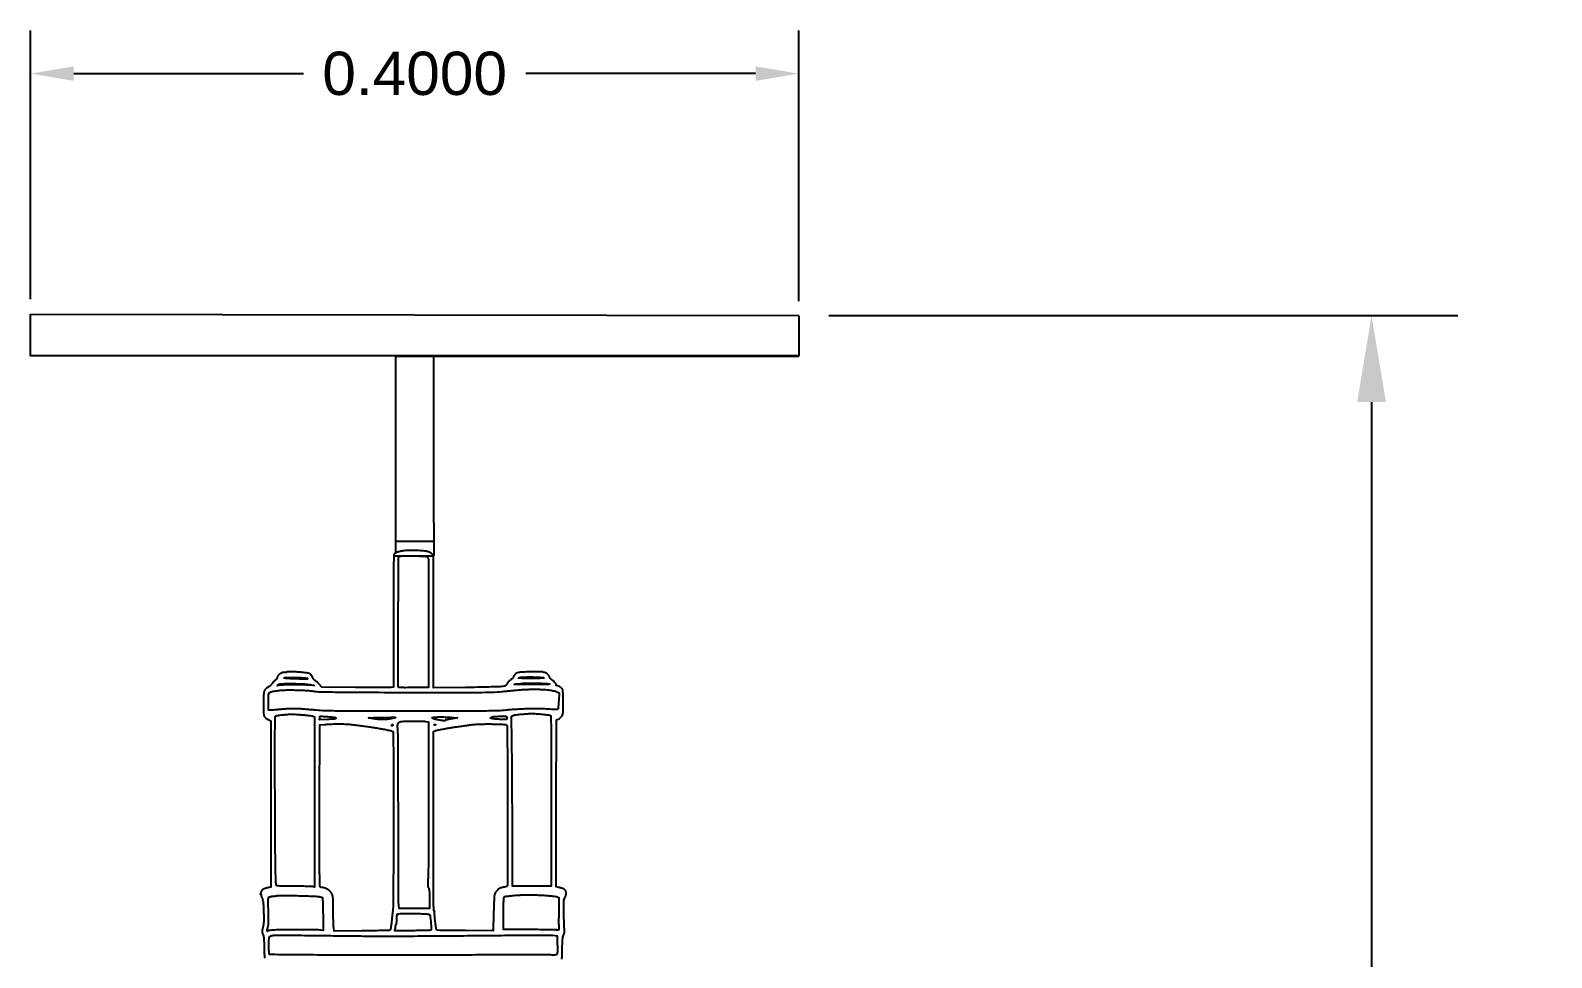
# Model space of a CAD drawing. Header units: metres. Extents: x 26.3 to 44.2, y 14.4 to 19.6.
# Drawn here: x 32.131 to 32.923, y 19.113 to 19.596 of the extents above; entities that cross this region are included whole.
import ezdxf

# ---------------------------------------------------------------- set-up
doc = ezdxf.new("R2010")
doc.units = ezdxf.units.M
doc.header["$MEASUREMENT"] = 0
doc.layers.add('Dimensions', color=7, linetype='Continuous', plot=False)
doc.layers.add('Frame(Steel)', color=140, linetype='Continuous')
doc.layers.add('Suspensions', color=6, linetype='Continuous')
doc.styles.get("Standard").update_dxf_attribs({"font": 'arial.ttf'})
doc.dimstyles.new('Annotative', dxfattribs={"dimscale": 0, "dimtxt": 0.18, "dimasz": 0.18, "dimexe": 0.18, "dimexo": 0.0625, "dimgap": 0.09, "dimtad": 0, "dimtih": 1, "dimtoh": 1, "dimdec": 4, "dimzin": 0, "dimdsep": 46, "dimtxsty": 'Standard', "dimcen": 0.09, "dimadec": 0, "dimazin": 0, "dimtfac": 1, "dimtdec": 4, "dimtofl": 0, "dimtmove": 0, "dimatfit": 3, "dimfxl": 1, "dimtolj": 1, "dimtzin": 0, "dimarcsym": 0})

# ---------------------------------------------------------------- blocks, each defined once
blk = doc.blocks.new('*D69')
at = {"layer": 'Defpoints', "color": 0, "transparency": 16777216}
for p in [(32.53106, 19.57332), (32.13109, 19.44813), (32.53106, 19.44712)]:
    blk.add_point(p, dxfattribs=at)
at = {"layer": 'Dimensions', "color": 0, "lineweight": -2, "transparency": 16777216}
for p, q in [((32.13109, 19.45594), (32.13109, 19.59582)), ((32.53106, 19.45493), (32.53106, 19.59582)), ((32.15359, 19.57332), (32.27316, 19.57332)), ((32.50856, 19.57332), (32.38899, 19.57332))]:
    blk.add_line(p, q, dxfattribs=at)
at = {"layer": 'Dimensions', "color": 0, "transparency": 16777216}
for points in [[(32.15359, 19.57707), (32.15359, 19.56957), (32.13109, 19.57332)], [(32.50856, 19.57707), (32.50856, 19.56957), (32.53106, 19.57332)]]:
    blk.add_solid(points, dxfattribs=at)
at = {"layer": 'Dimensions', "color": 0, "transparency": 16777216, "insert": (32.33107, 19.57332), "char_height": 0.0225, "attachment_point": 5}
blk.add_mtext('\\A1;0.4000', dxfattribs=at)
blk = doc.blocks.new('*D43')
at = {"layer": 'Defpoints', "color": 0, "transparency": 16777216}
for p in [(32.53106, 19.44737), (32.53106, 18.48882), (32.82917, 18.48882)]:
    blk.add_point(p, dxfattribs=at)
at = {"layer": 'Dimensions', "color": 0, "lineweight": -2, "transparency": 16777216}
for p, q in [((32.54668, 19.44737), (32.87417, 19.44737)), ((32.82917, 19.40237), (32.82917, 19.01357)), ((32.82917, 18.53382), (32.82917, 18.92262)), ((32.54668, 18.48882), (32.87417, 18.48882))]:
    blk.add_line(p, q, dxfattribs=at)
at = {"layer": 'Dimensions', "color": 0, "transparency": 16777216}
for points in [[(32.82167, 19.40237), (32.83667, 19.40237), (32.82917, 19.44737)], [(32.82167, 18.53382), (32.83667, 18.53382), (32.82917, 18.48882)]]:
    blk.add_solid(points, dxfattribs=at)
at = {"layer": 'Dimensions', "color": 0, "transparency": 16777216, "insert": (32.82917, 18.96809), "char_height": 0.045, "attachment_point": 5}
blk.add_mtext('\\A1;0.9586', dxfattribs=at)

msp = doc.modelspace()

# ---------------------------------------------------------------- linework, layer by layer
at = {"layer": 'Frame(Steel)'}
for p, q in [((32.13106, 19.42624), (32.13109, 19.44813)), ((32.13109, 19.44804), (32.53106, 19.44737)), ((32.53106, 19.44712), (32.53106, 19.44737)), ((32.53106, 19.44712), (32.53106, 19.42632)), ((32.53106, 19.42634), (32.13106, 19.42639)), ((32.33106, 19.42636), (32.32106, 19.42636)), ((32.32106, 19.42636), (32.32106, 19.33943)), ((32.32106, 19.42632), (32.53106, 19.42632)), ((32.34106, 19.33944), (32.34106, 19.42632)), ((32.32106, 19.33943), (32.32106, 19.32372)), ((32.34106, 19.33944), (32.34106, 19.32227)), ((32.32099, 19.33001), (32.34099, 19.33001))]:
    msp.add_line(p, q, dxfattribs=at)
at = {"layer": 'Suspensions'}
for p, q in [((32.32016, 19.32226), (32.34092, 19.32226)), ((32.32099, 19.32226), (32.34099, 19.32227))]:
    msp.add_line(p, q, dxfattribs=at)
msp.add_lwpolyline([(32.40766, 19.11243, 0.035087), (32.40782, 19.11341, 0.01959), (32.40791, 19.11502, 0.003699), (32.40793, 19.11796, -0.00423), (32.40795, 19.12097, -0.019961), (32.40805, 19.12269, -0.034956), (32.40825, 19.12386, -0.054102), (32.40859, 19.12482, 0.032091), (32.40884, 19.12542, 0.029093), (32.40902, 19.12607, 0.030445), (32.40911, 19.12668, 0.067953), (32.40908, 19.12714, -0.034791), (32.40901, 19.1278, -0.00166), (32.40891, 19.13001, -0.002714), (32.40882, 19.13264, -0.00195), (32.40875, 19.13558, -0.002062), (32.40867, 19.14025, -0.020335), (32.40873, 19.14221, -0.048555), (32.40894, 19.14344, -0.054433), (32.40937, 19.14456, 0.025871), (32.40971, 19.14531, 0.042393), (32.40991, 19.14597, 0.048228), (32.40998, 19.14659, 0.050101), (32.40993, 19.14721, 0.049586), (32.40976, 19.14778, 0.074117), (32.4095, 19.14823, 0.071082), (32.4091, 19.14859, 0.041809), (32.40855, 19.14891, 0.02122), (32.40801, 19.14914, 0.011983), (32.40733, 19.14937, 0.011946), (32.40664, 19.14957, 0.019165), (32.40604, 19.14971), (32.40469, 19.14996), (32.40478, 19.19341), (32.40487, 19.23687), (32.40578, 19.23731, 0.033827), (32.40619, 19.23754, 0.017212), (32.40667, 19.23788, 0.017019), (32.40714, 19.23827, 0.024378), (32.40754, 19.23865, 0.084526), (32.40803, 19.23939, 0.073785), (32.40827, 19.24028, 0.027205), (32.40838, 19.24181, 0.002291), (32.40841, 19.24578, 0.004305), (32.4084, 19.24867, 0.011666), (32.40833, 19.25071, 0.013079), (32.4082, 19.25216, 0.098711), (32.40799, 19.25282, 0.058171), (32.40774, 19.25317, 0.026849), (32.40734, 19.25357, 0.026156), (32.40686, 19.25395, 0.032858), (32.40639, 19.25424, 0.014971), (32.40592, 19.25447, 0.019428), (32.40548, 19.25465, 0.017423), (32.40511, 19.25478, 0.139604), (32.40493, 19.25478, -0.10496), (32.40483, 19.25477, -0.26515), (32.40478, 19.25481, -0.181613), (32.40478, 19.2549, -0.055863), (32.40483, 19.25502, 0.212067), (32.40486, 19.2552, 0.044088), (32.40474, 19.25551, 0.039169), (32.40452, 19.25587, 0.02822), (32.40423, 19.25624, 0.021261), (32.40385, 19.25663, 0.012919), (32.40337, 19.25706, 0.012937), (32.40287, 19.25746, 0.022215), (32.40243, 19.25777, -0.028572), (32.40206, 19.25804, -0.034661), (32.40173, 19.25834, -0.037143), (32.40151, 19.25862, -0.152143), (32.40144, 19.25883, 0.116751), (32.40139, 19.25906, 0.01947), (32.40116, 19.25947, 0.020429), (32.40086, 19.25993, 0.016844), (32.40049, 19.26041, 0.034317), (32.40004, 19.26088, 0.04339), (32.39957, 19.26124, 0.049322), (32.3991, 19.26148, 0.093057), (32.39869, 19.26156, -0.030189), (32.39836, 19.26158, -0.046989), (32.39809, 19.26164, -0.059733), (32.3979, 19.26172, -0.26227), (32.39784, 19.26183, 0.408966), (32.39774, 19.26193, 0.001654), (32.39591, 19.26196, 0.006423), (32.39379, 19.26197, 0.003848), (32.39127, 19.26192, 0.002794), (32.38746, 19.26179, 0.020074), (32.38563, 19.26165, 0.04334), (32.38452, 19.26142, 0.087285), (32.38373, 19.26102, 0.038185), (32.38334, 19.26068, 0.031071), (32.38298, 19.26027, 0.03209), (32.3827, 19.25984, 0.067855), (32.38255, 19.25947, -0.089351), (32.38237, 19.25909, -0.029732), (32.38198, 19.25861, -0.028503), (32.38149, 19.25811, -0.028846), (32.38093, 19.25767, 0.030502), (32.38036, 19.25722, 0.024252), (32.37981, 19.25666, 0.024855), (32.37934, 19.2561, 0.054808), (32.37905, 19.25561, -0.055152), (32.37869, 19.255, -0.120917), (32.37828, 19.25466, -0.071831), (32.37761, 19.25445, -0.010853), (32.37623, 19.25426, -0.021795), (32.37464, 19.25414, -0.001243), (32.36973, 19.254, -0.001898), (32.36389, 19.25388, -0.001392), (32.3574, 19.25378), (32.34092, 19.25358), (32.34092, 19.28792), (32.34092, 19.32226), (32.34011, 19.32325, 0.053665), (32.33962, 19.32373, 0.054668), (32.33904, 19.3241, 0.045195), (32.3383, 19.32438, 0.022214), (32.33732, 19.32461, 0.016968), (32.33632, 19.32476, 0.005963), (32.33486, 19.32491, 0.005912), (32.33326, 19.32504, 0.006892), (32.33174, 19.32512, 0.009466), (32.33017, 19.32516, 0.007108), (32.32845, 19.32514, 0.007191), (32.32683, 19.32507, 0.016355), (32.32561, 19.32497, 0.013676), (32.32455, 19.32481, 0.011844), (32.32345, 19.32459, 0.011998), (32.32246, 19.32434, 0.033768), (32.32178, 19.3241, 0.028611), (32.32127, 19.32385, 0.030578), (32.32079, 19.32354, 0.032115), (32.32043, 19.32322, 0.109087), (32.32025, 19.32296, 0.090123), (32.32016, 19.32248, 0.000112), (32.32009, 19.31251, 0.000997), (32.32004, 19.30135, 0.000613), (32.32003, 19.2882), (32.32003, 19.25402), (32.31886, 19.25381, -0.044666), (32.31798, 19.25372, -0.000699), (32.3129, 19.25371, -0.00185), (32.307, 19.25372, -0.001224), (32.30022, 19.25377), (32.28276, 19.25395), (32.28131, 19.25555, 0.013505), (32.28071, 19.25618, 0.015738), (32.28011, 19.25674, 0.014819), (32.27957, 19.25718, 0.085684), (32.27925, 19.25736, -0.12559), (32.27896, 19.25754, -0.029067), (32.2786, 19.25798, -0.02823), (32.27822, 19.25855, -0.024348), (32.27789, 19.25918, 0.024433), (32.27744, 19.26007, 0.077762), (32.27702, 19.26059, 0.085128), (32.27648, 19.26093, 0.03313), (32.27565, 19.26121, 0.033915), (32.27478, 19.26139, 0.006415), (32.27318, 19.26157, 0.006826), (32.27129, 19.26174, 0.006215), (32.26935, 19.26186, 0.005577), (32.26751, 19.26193, 0.009321), (32.26596, 19.26194, 0.003457), (32.26466, 19.26192, 0.407341), (32.26455, 19.26181, -0.164726), (32.26452, 19.26171, -0.113018), (32.26442, 19.26163, -0.088159), (32.26427, 19.26158, -0.0614), (32.2641, 19.26158, 0.022799), (32.26386, 19.2616, 0.006695), (32.2635, 19.26161, 0.006709), (32.26309, 19.26161, 0.007158), (32.26269, 19.2616, 0.068478), (32.26224, 19.26152, 0.030579), (32.26168, 19.26129, 0.029557), (32.26111, 19.26098, 0.035329), (32.26062, 19.26062, 0.031345), (32.26019, 19.26022, 0.033848), (32.25983, 19.25977, 0.036041), (32.25958, 19.25935, 0.117159), (32.25951, 19.25904, -0.12243), (32.25943, 19.25872, -0.032421), (32.25915, 19.25826, -0.030886), (32.25875, 19.25777, -0.027462), (32.25828, 19.25731, 0.015192), (32.25777, 19.25683, 0.011867), (32.25724, 19.25629, 0.01204), (32.25678, 19.25575, 0.028468), (32.25646, 19.25533, -0.051508), (32.25614, 19.25493, -0.02589), (32.25567, 19.2545, -0.025399), (32.25512, 19.25411, -0.034195), (32.25459, 19.25381, 0.043909), (32.25402, 19.25347, 0.044547), (32.25352, 19.25305, 0.045354), (32.25311, 19.25254, 0.049305), (32.25281, 19.25199, 0.062812), (32.25257, 19.25113, 0.017855), (32.25242, 19.24974, 0.013403), (32.25233, 19.2478, 0.00496), (32.2523, 19.24508, 0.003871), (32.25233, 19.24208, 0.017773), (32.25241, 19.24035, 0.030027), (32.25258, 19.23924, 0.101439), (32.25287, 19.23858, 0.053359), (32.25318, 19.23822, 0.021849), (32.25367, 19.2378, 0.02132), (32.25425, 19.23739, 0.025545), (32.25482, 19.23706), (32.25622, 19.23635), (32.25625, 19.19312), (32.25628, 19.1499), (32.25528, 19.14968, 0.006777), (32.25482, 19.14957, 0.003516), (32.25424, 19.14942, 0.003495), (32.25365, 19.14926, 0.005309), (32.25314, 19.14911, 0.024162), (32.25268, 19.14894, 0.024619), (32.25224, 19.14874, 0.025327), (32.25188, 19.14852, 0.086294), (32.25168, 19.14833, 0.029869), (32.25153, 19.1481, 0.009123), (32.25133, 19.14773, 0.009097), (32.25112, 19.1473, 0.009824), (32.25093, 19.14689, 0.011728), (32.25074, 19.14641, 0.081682), (32.25069, 19.14616, 0.400104), (32.25076, 19.14609, 0.159614), (32.25091, 19.14612, -0.059189), (32.25107, 19.1462, -0.293863), (32.25116, 19.14618, -0.234392), (32.25119, 19.14607, -0.043087), (32.25113, 19.14588, 0.123183), (32.25111, 19.14561, 0.035353), (32.25119, 19.14521, 0.033265), (32.25136, 19.14475, 0.029961), (32.25159, 19.1443, -0.075013), (32.25193, 19.14347, -0.02973), (32.25215, 19.14225, -0.017424), (32.2523, 19.1404, -0.003909), (32.25243, 19.13723, -0.004646), (32.2525, 19.13405, -0.015191), (32.25247, 19.13194, -0.022045), (32.25232, 19.13032, -0.025718), (32.25203, 19.12881, 0.007829), (32.2517, 19.12732, 0.05328), (32.25162, 19.12658, 0.088081), (32.25173, 19.126, 0.040914), (32.25205, 19.12531, -0.071829), (32.25236, 19.12452, -0.034013), (32.25254, 19.12345, -0.019951), (32.25264, 19.12183, -0.004602), (32.25266, 19.1191, 0.006954), (32.25269, 19.11705, 0.008591), (32.25278, 19.11515, 0.00727), (32.2529, 19.11355, 0.061119), (32.25305, 19.11285, 0.054517)], format="xyb", dxfattribs=at)
for points in [[(32.33084, 19.32229, -0.00421), (32.33316, 19.32224, -0.006029), (32.33522, 19.32215, -0.003442), (32.33695, 19.32204, -0.088289), (32.3374, 19.32193, -0.108955), (32.33765, 19.32174, -0.046998), (32.3379, 19.3214, -0.043512), (32.3381, 19.32097, -0.044166), (32.33822, 19.32051, -0.043356), (32.33831, 19.31961, -0.000196), (32.33834, 19.31008, -0.000935), (32.33835, 19.29924, -0.00059), (32.33832, 19.28659), (32.33822, 19.25381), (32.33039, 19.25371, -0.00238), (32.32638, 19.25368, -0.012186), (32.32416, 19.25373, -0.012961), (32.32276, 19.25383, -0.378373), (32.32254, 19.25407, -0.006627), (32.32253, 19.25444, -0.000005), (32.32254, 19.26424, -0.000056), (32.32254, 19.27515, -0.000034), (32.32255, 19.28803, -0.000722), (32.32258, 19.30089, -0.001192), (32.32264, 19.31176, -0.000079), (32.32273, 19.32152, -0.203093), (32.32283, 19.32177, -0.082402), (32.32299, 19.32188, -0.020085), (32.32328, 19.322, -0.020045), (32.32363, 19.32211, -0.018779), (32.32399, 19.32219, -0.04288), (32.3246, 19.32226, -0.002767), (32.32637, 19.3223, -0.004023), (32.32849, 19.32231, -0.002986)], [(32.26902, 19.25898, -0.00418), (32.27131, 19.25891, -0.006499), (32.27328, 19.25881, -0.0024), (32.27497, 19.2587, -0.1804), (32.27521, 19.25858, -0.048257), (32.2753, 19.25847, -0.07352), (32.27536, 19.25836, -0.100422), (32.27536, 19.25826, -0.202183), (32.27533, 19.25819, -0.170275), (32.27519, 19.25815, -0.000588), (32.27345, 19.25816, -0.003064), (32.27147, 19.25818, -0.001906), (32.26914, 19.25824, -0.004845), (32.26672, 19.25833, -0.009563), (32.2648, 19.25845, -0.004017), (32.26325, 19.25859, -0.385098), (32.26311, 19.25875, -0.397074), (32.26325, 19.2589, -0.00509), (32.2647, 19.25897, -0.010274), (32.26655, 19.259, -0.00447)], [(32.39262, 19.25924, -0.006325), (32.39459, 19.2592, -0.008857), (32.39636, 19.2591, -0.0058), (32.39783, 19.25898, -0.108172), (32.39827, 19.25884, -0.722952), (32.39823, 19.25868, -0.013814), (32.39698, 19.25857, -0.010604), (32.39497, 19.2585, -0.003104), (32.39187, 19.25847, -0.003538), (32.3892, 19.25848, -0.006267), (32.387, 19.25853, -0.00228), (32.38518, 19.25861, -0.658406), (32.38514, 19.25871, -0.096359), (32.38531, 19.25883, -0.020711), (32.38565, 19.25895, -0.020902), (32.38606, 19.25905, -0.018604), (32.38649, 19.25913, -0.028174), (32.38717, 19.25919, -0.003052), (32.38874, 19.25923, -0.003736), (32.39061, 19.25925, -0.003004)], [(32.39281, 19.25286, -0.007249), (32.3949, 19.25285, -0.005817), (32.39714, 19.25278, -0.005884), (32.39922, 19.25267, -0.014892), (32.40072, 19.25253, -0.012271), (32.40198, 19.25234, -0.011992), (32.40323, 19.25209, -0.011963), (32.40432, 19.25182, -0.043384), (32.40499, 19.25157), (32.40621, 19.25099), (32.40606, 19.2469, -0.007843), (32.40597, 19.24531, -0.011416), (32.40584, 19.24391, -0.007107), (32.40569, 19.24275, -0.16181), (32.40554, 19.24245, -0.180888), (32.40522, 19.24231, -0.016836), (32.40432, 19.24227, -0.016815), (32.40309, 19.24231, -0.006885), (32.40142, 19.24244, 0.013707), (32.3995, 19.24257, 0.004623), (32.3967, 19.24265, 0.004594), (32.3936, 19.24268, 0.005253), (32.39064, 19.24265, 0.005494), (32.38759, 19.24256, 0.004141), (32.38425, 19.24239, 0.004187), (32.38111, 19.24218, 0.009647), (32.37875, 19.24195, -0.021525), (32.37447, 19.24165, -0.004125), (32.3667, 19.2415, -0.002425), (32.35402, 19.24141, -0.000397), (32.32947, 19.24139, -0.000442), (32.30605, 19.24141, -0.002161), (32.29279, 19.24148, -0.003213), (32.28434, 19.24163, -0.019274), (32.27994, 19.2419, 0.002805), (32.27769, 19.24211, 0.00198), (32.27516, 19.24233, 0.001998), (32.27274, 19.24251, 0.00421), (32.27086, 19.24264, 0.013173), (32.26898, 19.24269, 0.006799), (32.26663, 19.24267, 0.006724), (32.26419, 19.24258, 0.009505), (32.26203, 19.24243, -0.001124), (32.26009, 19.24226, -0.001386), (32.25828, 19.24211, -0.001141), (32.25676, 19.24199, -0.010198), (32.25609, 19.24196), (32.255, 19.24192), (32.255, 19.24642, -0.002906), (32.25502, 19.24936, -0.042302), (32.25512, 19.25039, -0.130923), (32.25538, 19.25095, -0.106229), (32.25591, 19.25135, -0.051131), (32.25644, 19.25154, -0.008965), (32.25749, 19.25178, -0.009641), (32.25874, 19.25202, -0.008525), (32.26005, 19.25221, -0.018848), (32.26191, 19.25239, -0.009567), (32.26427, 19.25248, -0.00806), (32.26711, 19.25249, -0.004811), (32.2705, 19.25242, -0.004656), (32.27337, 19.2523, -0.005697), (32.27606, 19.25213, -0.004805), (32.27831, 19.25194, -0.040017), (32.27932, 19.25177, 0.059387), (32.28095, 19.25155, 0.000846), (32.29081, 19.25141, 0.001742), (32.30442, 19.2513, 0.000484), (32.32576, 19.25121, 0.000363), (32.35163, 19.25115, 0.002656), (32.36402, 19.2512, 0.005344), (32.37149, 19.25135, 0.017906), (32.37637, 19.25167, -0.000358), (32.3788, 19.25192, -0.000326), (32.38131, 19.25217, -0.000326), (32.38356, 19.25239, -0.001052), (32.38505, 19.25254, -0.009501), (32.38649, 19.25264, -0.003542), (32.38852, 19.25274, -0.003508), (32.39073, 19.25282, -0.004238)], [(32.26739, 19.25578, -0.004556), (32.27066, 19.25574, -0.009128), (32.27325, 19.25564, -0.01117), (32.27525, 19.25548, -0.032606), (32.27662, 19.25525), (32.27878, 19.25474), (32.27608, 19.25497, 0.012884), (32.27464, 19.25506, 0.003453), (32.27234, 19.25512, 0.003497), (32.26973, 19.25516, 0.003607), (32.26714, 19.25516, 0.003638), (32.2647, 19.25512, 0.005059), (32.26251, 19.25505, 0.003181), (32.26068, 19.25496, 0.063101), (32.26012, 19.25486, -0.008195), (32.25965, 19.25472, -0.289838), (32.25955, 19.25475, -0.356152), (32.25954, 19.25485, -0.010266), (32.25982, 19.2552, -0.167588), (32.26036, 19.25552, -0.034462), (32.26147, 19.25569, -0.017197), (32.26339, 19.25577, -0.002386)], [(32.39433, 19.25603, -0.004298), (32.39696, 19.25595, -0.006669), (32.39922, 19.25584, -0.002525), (32.40116, 19.2557, -0.179865), (32.40145, 19.25557, -0.652897), (32.4014, 19.25544, -0.002028), (32.39895, 19.25534, -0.00571), (32.39592, 19.25527, -0.002809), (32.39208, 19.25525, -0.00217), (32.38841, 19.25527, -0.003995), (32.38542, 19.25532, -0.001869), (32.38302, 19.25539, -0.824226), (32.383, 19.25548, -0.049812), (32.38335, 19.25556, -0.011128), (32.38395, 19.25564, -0.011444), (32.38465, 19.2557, -0.010837), (32.38537, 19.25573, 0.010212), (32.38606, 19.25576, 0.014359), (32.38667, 19.25582, 0.010538), (32.38717, 19.25589, 0.157684), (32.38733, 19.25596, -0.195511), (32.38751, 19.25604, -0.001082), (32.38946, 19.25606, -0.004416), (32.3917, 19.25606, -0.002764)], [(32.26653, 19.23989, -0.021994), (32.2672, 19.23989, -0.002545), (32.26869, 19.23982, -0.003059), (32.27047, 19.23971, -0.002493), (32.27237, 19.23958, -0.005339), (32.27426, 19.23941, -0.006779), (32.276, 19.23922, -0.005434), (32.27745, 19.23902, -0.054298), (32.27805, 19.23887), (32.27896, 19.23852), (32.27896, 19.19417), (32.27896, 19.14983), (32.2782, 19.15007, 0.069402), (32.27763, 19.15017, 0.00172), (32.27498, 19.15024, 0.003681), (32.27186, 19.15029, 0.002495), (32.26832, 19.1503, -0.001848), (32.26335, 19.15032, -0.012114), (32.26087, 19.15039, -0.016414), (32.25938, 19.15052, -0.277917), (32.25901, 19.15081, -0.08041), (32.25892, 19.15122, -0.001148), (32.25881, 19.15369, -0.003146), (32.25871, 19.15657, -0.002065), (32.25863, 19.15988, -0.003015), (32.25856, 19.16508, -0.000388), (32.25848, 19.17621, -0.000453), (32.25841, 19.18941, -0.000378), (32.25836, 19.20345, -0.000641), (32.25833, 19.21946, -0.002052), (32.25836, 19.23013, -0.000375), (32.25843, 19.23838, -0.19648), (32.25863, 19.23884, -0.139867), (32.25892, 19.23901, -0.010121), (32.25984, 19.2392, -0.013549), (32.26097, 19.23939, -0.009813), (32.26223, 19.23953, -0.001552), (32.26354, 19.23966, -0.001677), (32.26482, 19.23977, -0.00158), (32.26592, 19.23985, -0.008085)], [(32.29034, 19.23483, -0.011015), (32.29202, 19.23484, -0.005848), (32.29411, 19.23478, -0.005817), (32.29624, 19.23467, -0.008982), (32.29808, 19.23452, -0.005284), (32.30005, 19.23431, -0.002397), (32.30263, 19.23398, -0.002373), (32.30534, 19.23362, -0.003251), (32.30778, 19.23326, -0.002103), (32.31011, 19.23289, -0.001942), (32.31251, 19.23249, -0.001938), (32.31463, 19.23212, -0.006476), (32.31603, 19.23186, -0.002487), (32.31709, 19.23163, -0.002933), (32.3181, 19.23141, -0.002569), (32.31895, 19.23121, -0.018364), (32.31936, 19.2311, -0.319262), (32.31982, 19.23049, -0.003142), (32.31994, 19.22472, -0.003462), (32.32002, 19.21468, -0.000226), (32.32003, 19.18561, -0.000621), (32.32001, 19.16689, -0.001208), (32.31993, 19.15194, -0.000539), (32.31983, 19.13979, -0.02805), (32.31968, 19.13745, 0.000785), (32.31951, 19.1361, 0.000402), (32.31931, 19.13441, 0.000399), (32.31911, 19.13267, 0.000601), (32.31894, 19.13115, -0.006586), (32.31877, 19.12982, -0.009621), (32.31858, 19.12865, -0.00559), (32.3184, 19.12768, -0.146787), (32.31827, 19.12745, -0.192668), (32.31801, 19.12733, -0.000481), (32.31384, 19.12723, -0.002902), (32.30911, 19.12714, -0.001791), (32.30356, 19.12709), (32.28912, 19.127), (32.28891, 19.12863, -0.022609), (32.28883, 19.12963, -0.002549), (32.28876, 19.13193, -0.003086), (32.28871, 19.13466, -0.002502), (32.28869, 19.13759, 0.002955), (32.28866, 19.14151, 0.014013), (32.28857, 19.14375, 0.024134), (32.28839, 19.1452, 0.069236), (32.28809, 19.14616, 0.038144), (32.28779, 19.1467, 0.022878), (32.28735, 19.14728, 0.022834), (32.28686, 19.14783, 0.036556), (32.28639, 19.14824, 0.029693), (32.28586, 19.14859, 0.017921), (32.2852, 19.14895, 0.017924), (32.28451, 19.14925, 0.029803), (32.28391, 19.14946, 0.01266), (32.2834, 19.14958, 0.02204), (32.28296, 19.14966, 0.018885), (32.28263, 19.14969, 0.429131), (32.28256, 19.14963, -0.439883), (32.28252, 19.14959, -0.0864), (32.28241, 19.14962, -0.044642), (32.28224, 19.14972, -0.020676), (32.28203, 19.14987, -0.218879), (32.28171, 19.15056, -0.001386), (32.28161, 19.15754, -0.002774), (32.28156, 19.16847, -0.000342), (32.28158, 19.19233), (32.28166, 19.23436), (32.28418, 19.23454, -0.004704), (32.28541, 19.23462, -0.002039), (32.28703, 19.2347, -0.002017), (32.28876, 19.23478, -0.002679)], [(32.28572, 19.23863, -0.006921), (32.28722, 19.23852, -0.010081), (32.28855, 19.23838, -0.006003), (32.28965, 19.23823, -0.14916), (32.28992, 19.2381, -0.077495), (32.29003, 19.23796, -0.093512), (32.29009, 19.23781, -0.105769), (32.29008, 19.23766, -0.128346), (32.29001, 19.23754, -0.170431), (32.28979, 19.23743, -0.004016), (32.28863, 19.23731, -0.008408), (32.28725, 19.23721, -0.005552), (32.28567, 19.23713), (32.28158, 19.23697), (32.28166, 19.23783, -0.004002), (32.2817, 19.23816, -0.005725), (32.28174, 19.23845, -0.003261), (32.28178, 19.2387, -0.083791), (32.2818, 19.23877, -0.286317), (32.28185, 19.2388, -0.000552), (32.28297, 19.23876, -0.003531), (32.28423, 19.23871, -0.002152)], [(32.32023, 19.23837, -0.024514), (32.32057, 19.23833, -0.038158), (32.32085, 19.23827, -0.044079), (32.32105, 19.23818, -0.278201), (32.32111, 19.23809, -0.329076), (32.32103, 19.23799, -0.008749), (32.32045, 19.23782, -0.014997), (32.31972, 19.23764, -0.009283), (32.31886, 19.23748, -0.003934), (32.31795, 19.23733, -0.004557), (32.31708, 19.23721, -0.004081), (32.31635, 19.23711, -0.026754), (32.31598, 19.23709, 0.003503), (32.31565, 19.23708, 0.001181), (32.31519, 19.23707, 0.001174), (32.31467, 19.23706, 0.001346), (32.31417, 19.23704, -0.026982), (32.31354, 19.23705, -0.00639), (32.31247, 19.23713, -0.006557), (32.31126, 19.23726, -0.006425), (32.31003, 19.23743, -0.003122), (32.30889, 19.2376, -0.005165), (32.30793, 19.23776, -0.001083), (32.3071, 19.23792, -0.36152), (32.30706, 19.23796, -0.406691), (32.3071, 19.23801, -0.000279), (32.30883, 19.23805, -0.002628), (32.31077, 19.23809, -0.001576), (32.31307, 19.23811, 0.002026), (32.31539, 19.23814, 0.003269), (32.31736, 19.23818, 0.000612), (32.31909, 19.23824, 0.190753), (32.31922, 19.23829, -0.160774), (32.31932, 19.23834, -0.017065), (32.31957, 19.23837, -0.019677), (32.31988, 19.23838, -0.014586)], [(32.31951, 19.23454, -0.210953), (32.31957, 19.23451, -0.081139), (32.31962, 19.23443, -0.061769), (32.31966, 19.23432, -0.042167), (32.31967, 19.23418, -0.105053), (32.31964, 19.23404, -0.099167), (32.31956, 19.23392, -0.09642), (32.31943, 19.23384, -0.093332), (32.31929, 19.23382, -0.108972), (32.31916, 19.23385, -0.182303), (32.31908, 19.23392, -0.161196), (32.31907, 19.23404, -0.082592), (32.31913, 19.23418, -0.029505), (32.31923, 19.23432, -0.035638), (32.31933, 19.23443, -0.038439), (32.31943, 19.23451, -0.151918)], [(32.32998, 19.23629, -0.004139), (32.33204, 19.23629, -0.004586), (32.33403, 19.23626, -0.004262), (32.33573, 19.2362, -0.023579), (32.33664, 19.23612), (32.33822, 19.2359), (32.33829, 19.19749, -0.000801), (32.3383, 19.18244, -0.00113), (32.33825, 19.16903, -0.000649), (32.33817, 19.15772, -0.015832), (32.33804, 19.15457, 0.004274), (32.33789, 19.15213, 0.023454), (32.33788, 19.15081, 0.0449), (32.33798, 19.15, 0.129967), (32.33824, 19.1495, -0.133711), (32.3385, 19.14898, -0.028084), (32.33865, 19.14797, -0.018383), (32.33874, 19.1464, -0.004511), (32.33876, 19.14382), (32.33876, 19.13871), (32.33087, 19.13871), (32.32299, 19.13871), (32.32281, 19.14024, -0.027546), (32.32274, 19.14145, -0.000129), (32.32267, 19.15397, -0.000606), (32.32262, 19.16821, -0.000383), (32.32259, 19.18482, 0.000486), (32.32255, 19.20157, 0.000721), (32.32249, 19.21625, 0.000314), (32.32241, 19.2288, 0.014578), (32.32231, 19.23136, -0.006257), (32.32222, 19.2332, -0.029097), (32.32224, 19.23427, -0.053004), (32.32236, 19.23494, -0.12505), (32.32262, 19.23538, -0.052174), (32.32289, 19.2356, -0.028827), (32.32325, 19.2358, -0.028433), (32.32365, 19.23598, -0.04043), (32.32402, 19.23608, -0.034929), (32.32459, 19.23614, -0.00272), (32.32613, 19.23621, -0.003702), (32.32797, 19.23626, -0.002821)], [(32.34315, 19.23842, -0.010693), (32.34442, 19.23844, -0.004645), (32.34612, 19.23842, -0.004594), (32.34793, 19.23836, -0.006095), (32.34957, 19.23827), (32.35335, 19.23802), (32.35083, 19.23752, -0.003334), (32.34981, 19.23733, -0.003719), (32.34882, 19.23716, -0.003434), (32.34797, 19.23702, -0.019556), (32.34752, 19.23697, 0.036714), (32.34723, 19.23693, 0.074254), (32.34702, 19.23685, 0.133643), (32.34691, 19.23674, 0.275829), (32.34691, 19.23663, -0.077427), (32.34696, 19.23652, -0.156865), (32.34695, 19.23642, -0.187596), (32.3469, 19.23636, -0.115627), (32.3468, 19.23634, -0.031121), (32.3466, 19.23636, -0.001381), (32.3459, 19.23645, -0.002325), (32.34508, 19.23657, -0.001659), (32.34417, 19.23671, -0.009064), (32.34319, 19.23688, -0.00861), (32.34221, 19.23709, -0.00859), (32.34135, 19.2373, -0.029868), (32.34081, 19.23748, -0.029023), (32.34044, 19.23765, -0.065056), (32.3402, 19.23783, -0.137283), (32.3401, 19.23799, -0.335066), (32.34015, 19.2381, -0.103921), (32.3404, 19.23819, -0.006901), (32.34118, 19.23829, -0.009729), (32.34211, 19.23837, -0.007112)], [(32.37149, 19.23476, -0.003064), (32.37503, 19.23468, -0.011636), (32.37724, 19.23457, -0.010843), (32.37873, 19.23443, -0.229155), (32.37909, 19.2342, -0.137173), (32.37921, 19.2338, -0.000082), (32.37931, 19.2217, -0.001033), (32.37939, 19.2082, -0.00063), (32.37943, 19.19226, -0.000626), (32.37943, 19.17633, -0.00103), (32.37939, 19.16285, -0.000075), (32.37932, 19.15074, -0.152217), (32.37921, 19.15038, -0.137889), (32.379, 19.15022, -0.024984), (32.37854, 19.15004, -0.025242), (32.37797, 19.14989, -0.02052), (32.37734, 19.14978, 0.029621), (32.37666, 19.14965, 0.023147), (32.37595, 19.14943, 0.023671), (32.3753, 19.14917, 0.051474), (32.37484, 19.14889, 0.024205), (32.37444, 19.14856, 0.013442), (32.37398, 19.14812, 0.013381), (32.37354, 19.14765, 0.021016), (32.37319, 19.14722, 0.092903), (32.37276, 19.14636, 0.041061), (32.37252, 19.1451, 0.017392), (32.37237, 19.14294, 0.001982), (32.37221, 19.13806, 0.000083), (32.37211, 19.13483, 0.000109), (32.37203, 19.13189, 0.000078), (32.37196, 19.12943, 0.001083), (32.37194, 19.12854), (32.3719, 19.12718), (32.35758, 19.12719, -0.001997), (32.35206, 19.12721, -0.003167), (32.34733, 19.12728, -0.00075), (32.34319, 19.12738, -0.136049), (32.34278, 19.1275, -0.106291), (32.34259, 19.12769, -0.041267), (32.34241, 19.12802, -0.038497), (32.34226, 19.12843, -0.038634), (32.34219, 19.12885, 0.002363), (32.34212, 19.12945, 0.000416), (32.34198, 19.13057, 0.000451), (32.34182, 19.13189, 0.000405), (32.34165, 19.13326, -0.007168), (32.34151, 19.13459, -0.009706), (32.34142, 19.13579, -0.00705), (32.34137, 19.13679, -0.098874), (32.34144, 19.13715, 0.042062), (32.34149, 19.13734, 0.170579), (32.34147, 19.13745, 0.315814), (32.3414, 19.13749, 0.1062), (32.34128, 19.13745, -0.559796), (32.34111, 19.13753, -0.006208), (32.34101, 19.13904, -0.009951), (32.34093, 19.14109, -0.003645), (32.3409, 19.144, -0.000441), (32.34088, 19.14844, -0.000033), (32.34086, 19.16052, -0.000046), (32.34083, 19.17492, -0.000035), (32.34081, 19.19071, -0.000424), (32.3408, 19.20604, -0.000699), (32.34081, 19.219, -0.000037), (32.34085, 19.23067, -0.141804), (32.34092, 19.23093, -0.175618), (32.3411, 19.23106, -0.006992), (32.34187, 19.2313, -0.011595), (32.34282, 19.23155, -0.007866), (32.3439, 19.23179, -0.00584), (32.34531, 19.23206, -0.00209), (32.34733, 19.23242, -0.002073), (32.34955, 19.23279, -0.002452), (32.35165, 19.23313, -0.001658), (32.35382, 19.23346, -0.001179), (32.35625, 19.23381, -0.00119), (32.35858, 19.23414, -0.002534), (32.36038, 19.23437, -0.015678), (32.36244, 19.23457, -0.007525), (32.36509, 19.2347, -0.006791), (32.36815, 19.23477, -0.005269)], [(32.34164, 19.23448, -0.017491), (32.34196, 19.23447, -0.078554), (32.34215, 19.23443, -0.447206), (32.34217, 19.23437, -0.174857), (32.34209, 19.2343, -0.057986), (32.34189, 19.23424, -0.037979), (32.34164, 19.23422, -0.037979), (32.3414, 19.23424, -0.057986), (32.34119, 19.2343, -0.174857), (32.34112, 19.23437, -0.447206), (32.34114, 19.23443, -0.078554), (32.34132, 19.23447, -0.017491)], [(32.37596, 19.23882, -0.003769), (32.37804, 19.23883, -0.066146), (32.37871, 19.23874, -0.23017), (32.379, 19.23848, -0.100366), (32.37911, 19.23796, -0.052461), (32.37906, 19.23746, -0.196016), (32.37888, 19.23721, -0.129395), (32.37853, 19.23709, -0.018445), (32.37776, 19.23706, -0.010247), (32.37704, 19.23708, -0.002861), (32.37593, 19.23713, -0.002885), (32.37466, 19.23721, -0.003029), (32.37342, 19.2373, -0.009415), (32.37214, 19.23742, -0.025372), (32.37124, 19.23757, -0.031742), (32.37066, 19.23774, -0.40759), (32.37057, 19.23792, -0.151903), (32.37069, 19.23809, -0.040407), (32.37097, 19.23827, -0.037124), (32.37134, 19.23843, -0.030894), (32.37175, 19.23855, -0.031026), (32.37235, 19.23864, -0.006242), (32.37342, 19.23872, -0.006571), (32.37467, 19.23878, -0.006098)], [(32.39172, 19.24025, -0.026069), (32.39228, 19.24025, -0.002831), (32.39357, 19.24017, -0.003465), (32.39511, 19.24007, -0.002788), (32.39676, 19.23993, -0.003144), (32.39839, 19.23978, -0.004213), (32.39987, 19.23962, -0.002946), (32.40111, 19.23946, -0.043662), (32.40153, 19.23937, -0.321284), (32.40196, 19.23881, -0.002439), (32.40207, 19.23274, -0.003284), (32.40215, 19.22247, -0.000251), (32.40216, 19.1948), (32.40216, 19.15042), (32.39208, 19.15042), (32.38199, 19.15042), (32.38199, 19.16879, 0.000881), (32.38198, 19.17765, 0.000389), (32.38193, 19.18935, 0.000385), (32.38186, 19.20175, 0.000519), (32.38178, 19.21298), (32.38156, 19.2388), (32.38231, 19.2392, -0.076863), (32.38281, 19.23937, -0.00856), (32.38398, 19.23957, -0.010253), (32.3854, 19.23976, -0.008141), (32.38694, 19.2399, -0.000506), (32.38849, 19.24002, -0.000616), (32.38994, 19.24013, -0.000517), (32.39116, 19.24021, -0.004318)], [(32.26977, 19.14542, -0.002771), (32.27375, 19.14532, -0.003721), (32.27735, 19.14519, -0.002578), (32.28037, 19.14504, -0.03909), (32.28141, 19.1449, -0.006276), (32.28201, 19.14476, -0.009093), (32.28254, 19.14463, -0.005355), (32.28297, 19.1445, -0.133821), (32.28308, 19.14443, -0.179635), (32.28313, 19.1443, -0.000291), (32.28321, 19.14183, -0.00219), (32.28329, 19.13904, -0.001345), (32.28336, 19.13576), (32.28352, 19.12723), (32.28246, 19.12744, 0.041343), (32.28172, 19.12752, 0.001781), (32.27911, 19.1276, 0.003031), (32.27601, 19.12766, 0.002154), (32.27253, 19.12769, 0.00196), (32.26879, 19.12769, 0.001745), (32.26491, 19.12766, 0.001751), (32.26142, 19.12761, 0.005409), (32.25906, 19.12755, 0.00673), (32.2573, 19.12745, 0.011134), (32.25581, 19.12732, 0.004888), (32.25459, 19.12717, 0.37573), (32.25447, 19.12703, -0.050252), (32.25445, 19.12692, -0.149875), (32.25442, 19.12685, -0.259081), (32.25436, 19.12684, -0.13667), (32.2543, 19.12687, -0.233364), (32.25425, 19.12701, -0.008827), (32.25433, 19.12757, -0.014282), (32.25447, 19.12824, -0.009388), (32.25466, 19.129, 0.036347), (32.25491, 19.13032, 0.020659), (32.25503, 19.13193, 0.013355), (32.25504, 19.13418, 0.003766), (32.25495, 19.13768, -0.001863), (32.25482, 19.14187, -0.022819), (32.25485, 19.14347, -0.068888), (32.25502, 19.1443, -0.195198), (32.2554, 19.14473, -0.052831), (32.25577, 19.14487, -0.015793), (32.25636, 19.145, -0.015646), (32.25704, 19.14511, -0.016336), (32.25771, 19.14517, 0.009252), (32.25834, 19.14522, 0.013035), (32.2589, 19.14529, 0.009231), (32.25936, 19.14536, 0.149382), (32.2595, 19.14543, -0.196897), (32.25967, 19.1455, -0.000394), (32.26259, 19.1455, -0.002644), (32.26589, 19.14548, -0.001627)], [(32.38956, 19.14586, -0.007052), (32.39152, 19.14585, -0.003407), (32.39403, 19.14579, -0.003377), (32.39664, 19.14569, -0.004845), (32.39896, 19.14556, -0.005397), (32.40104, 19.1454, -0.006904), (32.40296, 19.14521, -0.005465), (32.40456, 19.14501, -0.05695), (32.4052, 19.14485), (32.40618, 19.14448), (32.40606, 19.13646, 0.002187), (32.40603, 19.13335, 0.003304), (32.40603, 19.13064, 0.001297), (32.40606, 19.12832, 0.077407), (32.40613, 19.12791, -0.169152), (32.40612, 19.12765, -0.249307), (32.40596, 19.1275, -0.078558), (32.40555, 19.12747, -0.010513), (32.40469, 19.12755, 0.023469), (32.40356, 19.12762, 0.001094), (32.39976, 19.12767, 0.001808), (32.39524, 19.12771, 0.001297), (32.39019, 19.12773), (32.37731, 19.12773), (32.37731, 19.13601, -0.002982), (32.37733, 19.13921, -0.004654), (32.37739, 19.14197, -0.001473), (32.37748, 19.14435, -0.147644), (32.37758, 19.14466, -0.129907), (32.37777, 19.14481, -0.02982), (32.37814, 19.14496, -0.028879), (32.37861, 19.14508, -0.024677), (32.37911, 19.14516, 0.00124), (32.37976, 19.14522, 0.000386), (32.38074, 19.14532, 0.000386), (32.38183, 19.14544, 0.000426), (32.38289, 19.14555, -0.010861), (32.38414, 19.14566, -0.004171), (32.38589, 19.14575, -0.004128), (32.38779, 19.14583, -0.00507)], [(32.32219, 19.13583, 0.018381), (32.32236, 19.13559, 0.178465), (32.32246, 19.13553, 0.412439), (32.32252, 19.13557, 0.052861), (32.32254, 19.13575, -0.381922), (32.32277, 19.136, -0.013517), (32.32416, 19.1361, -0.012277), (32.32639, 19.13615, -0.002318), (32.33046, 19.13611, -0.003303), (32.33397, 19.13604, -0.008748), (32.33649, 19.13593, -0.00583), (32.33835, 19.1358, -0.177132), (32.33877, 19.1356, -0.144118), (32.33895, 19.13528, -0.009288), (32.33915, 19.13423, -0.01295), (32.33935, 19.13295, -0.009254), (32.3395, 19.1315, -0.005443), (32.33961, 19.13006, -0.00808), (32.33967, 19.1288, -0.004173), (32.3397, 19.12773, -0.143329), (32.33963, 19.12749, -0.250028), (32.33941, 19.12737, -0.001184), (32.33676, 19.12728, -0.005014), (32.33371, 19.12721, -0.003102), (32.33013, 19.12718), (32.32082, 19.12718), (32.32101, 19.12872, -0.016), (32.32111, 19.12933, -0.018884), (32.32124, 19.1299, -0.01805), (32.32138, 19.13037, -0.10223), (32.32152, 19.13059, 0.149602), (32.32164, 19.13085, 0.011338), (32.32174, 19.13163, 0.014825), (32.32181, 19.13258, 0.01072), (32.32184, 19.13365, -0.007055), (32.32186, 19.13488, -0.032786), (32.32192, 19.13559, -0.139275), (32.32204, 19.13584, -0.499496)], [(32.26959, 19.1248, 0.000161), (32.27503, 19.12474, 0.000053), (32.28303, 19.12464, 0.000053), (32.29189, 19.12454, 0.00006), (32.3004, 19.12444, 0.002752), (32.31082, 19.12437, 0.000863), (32.32644, 19.12439, 0.000862), (32.34388, 19.12448, 0.000954), (32.36074, 19.12462, -0.000684), (32.37629, 19.12475, -0.001054), (32.38974, 19.12483, -0.000326), (32.40141, 19.12486, -0.031827), (32.40307, 19.12476), (32.40523, 19.12448), (32.40533, 19.12016, -0.004168), (32.40536, 19.11845, -0.005508), (32.40535, 19.1169, -0.004032), (32.40532, 19.11559, -0.052876), (32.40526, 19.11512, -0.182439), (32.40499, 19.11472, -0.123171), (32.40447, 19.11453, -0.036457), (32.40342, 19.11448, -0.002907), (32.40065, 19.11458, 0.010045), (32.39762, 19.11464, 0.000508), (32.38773, 19.11463, 0.000814), (32.37599, 19.1146, 0.00059), (32.3629, 19.11452, -0.001021), (32.34748, 19.11444, -0.000553), (32.32852, 19.1144, -0.000551), (32.30922, 19.1144, -0.00087), (32.29266, 19.11445, -0.000437), (32.27849, 19.11453, -0.000721), (32.26651, 19.11463, -0.00004), (32.25571, 19.11473, -0.13684), (32.25547, 19.11481, -0.239544), (32.25535, 19.11499, -0.003974), (32.25527, 19.11623, -0.009296), (32.25521, 19.1177, -0.005923), (32.25518, 19.11942, -0.005824), (32.25521, 19.12149, -0.017725), (32.25529, 19.1229, -0.020917), (32.25542, 19.12386, -0.176867), (32.25564, 19.12423, -0.082136), (32.25591, 19.12439, -0.021324), (32.25638, 19.12455, -0.021097), (32.25695, 19.12468, -0.020125), (32.25753, 19.12478, -0.026683), (32.25851, 19.12484, -0.001401), (32.26167, 19.12485, -0.002208), (32.26542, 19.12484, -0.001604)]]:
    msp.add_lwpolyline(points, format="xyb", close=True, dxfattribs=at)

# ---------------------------------------------------------------- dimensions: what is measured, and where the dimension line sits
at = {"layer": 'Dimensions'}
dim = msp.add_linear_dim(base=(32.53106, 19.57332), p1=(32.13109, 19.44813), p2=(32.53106, 19.44712), dimstyle='Annotative', dxfattribs=at)
dim.commit()
dim.dimension.update_dxf_attribs({"geometry": '*D69', "text_midpoint": (32.33107, 19.57332)})
dim = msp.add_linear_dim(base=(32.82917, 18.488816), p1=(32.531056, 19.44737), p2=(32.531056, 18.488816), angle=90, dimstyle='Annotative', dxfattribs=at)
dim.commit()
dim.dimension.update_dxf_attribs({"geometry": '*D43', "text_midpoint": (32.82917, 18.968093)})

doc.saveas('drawing.dxf')
